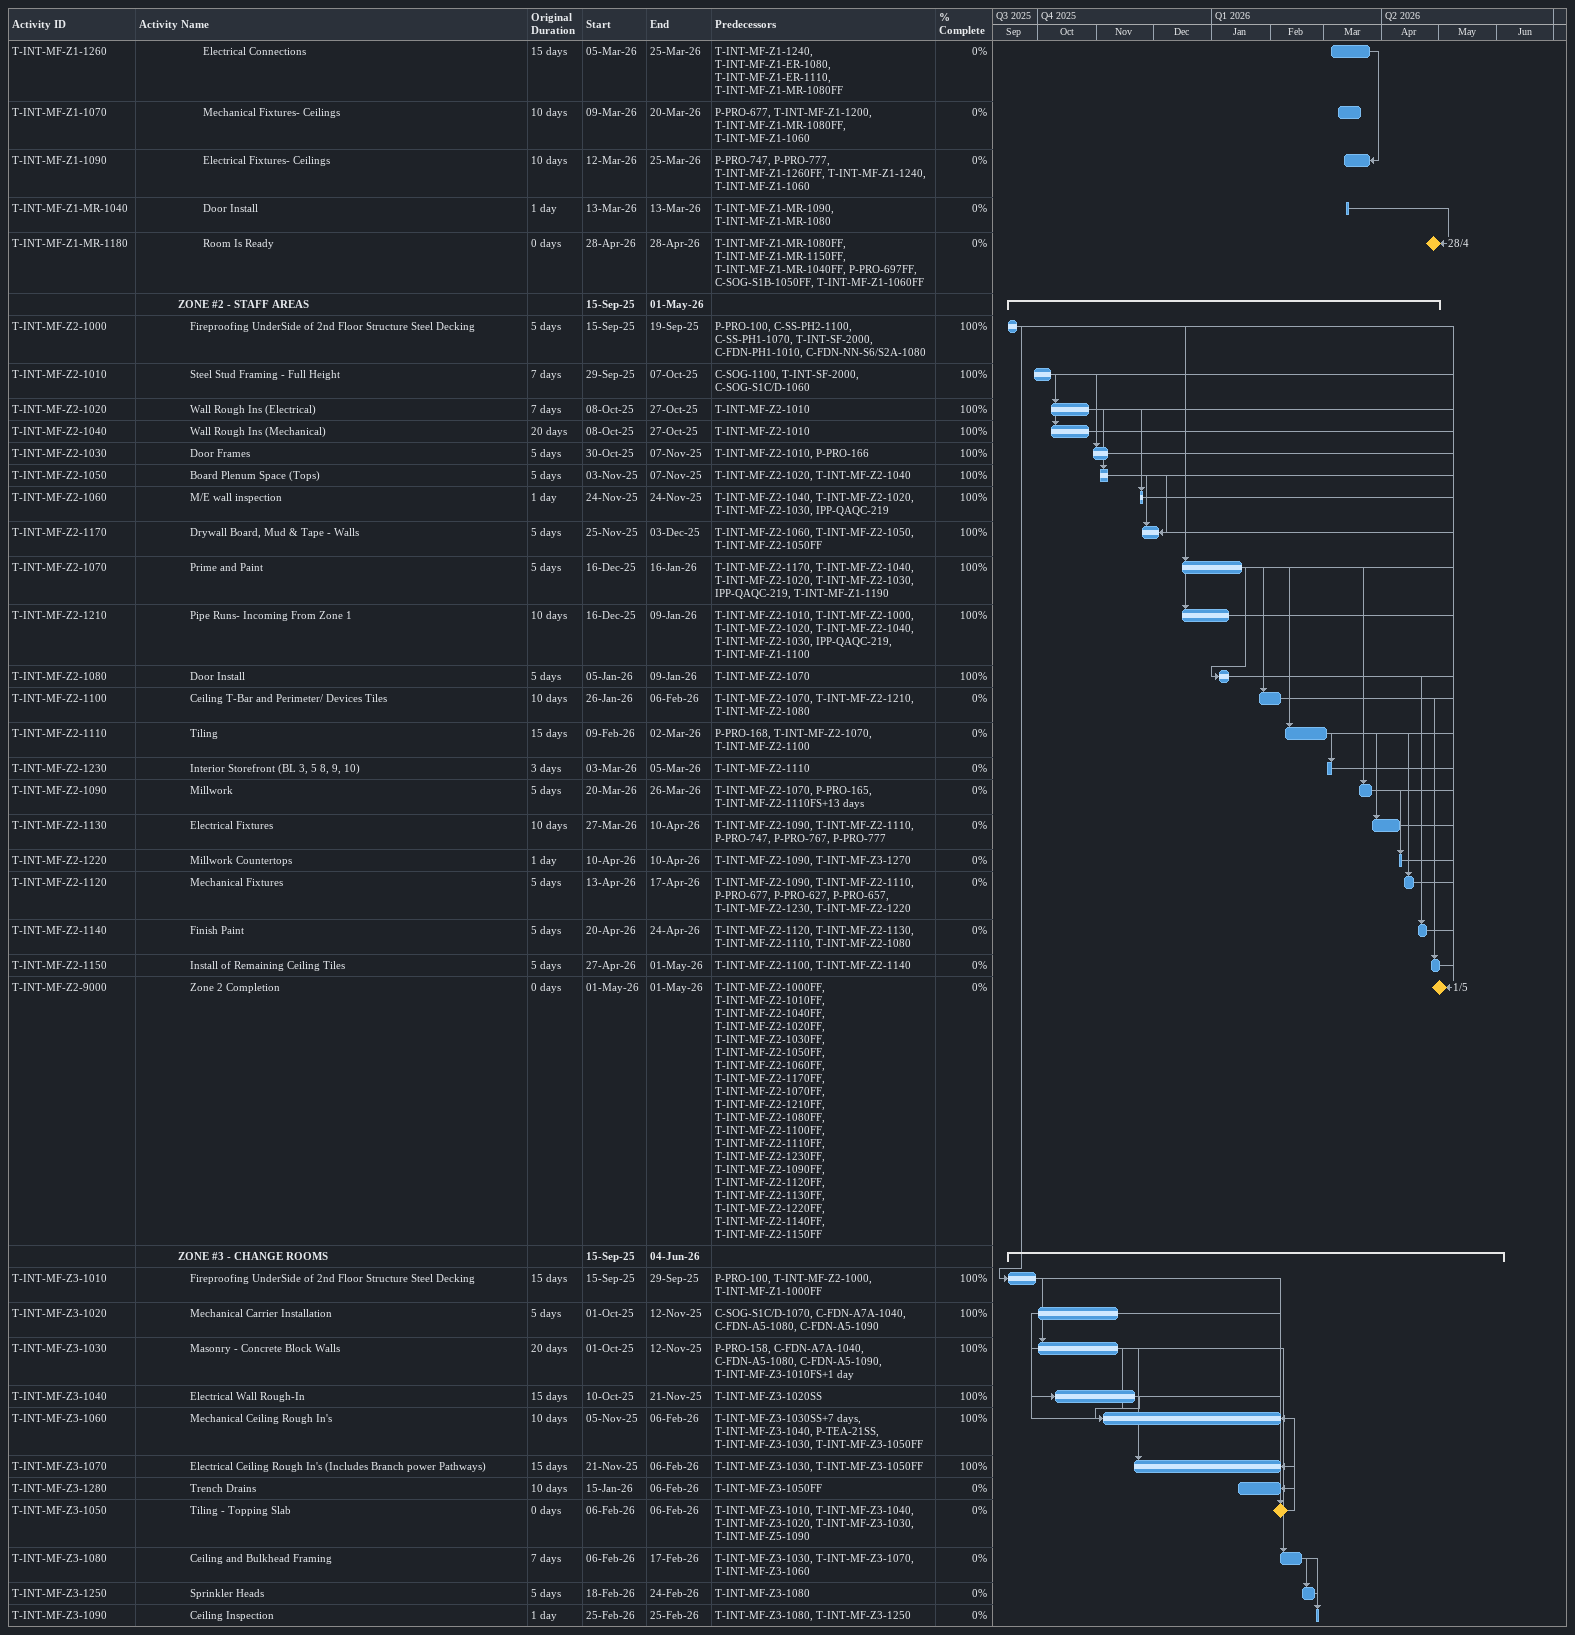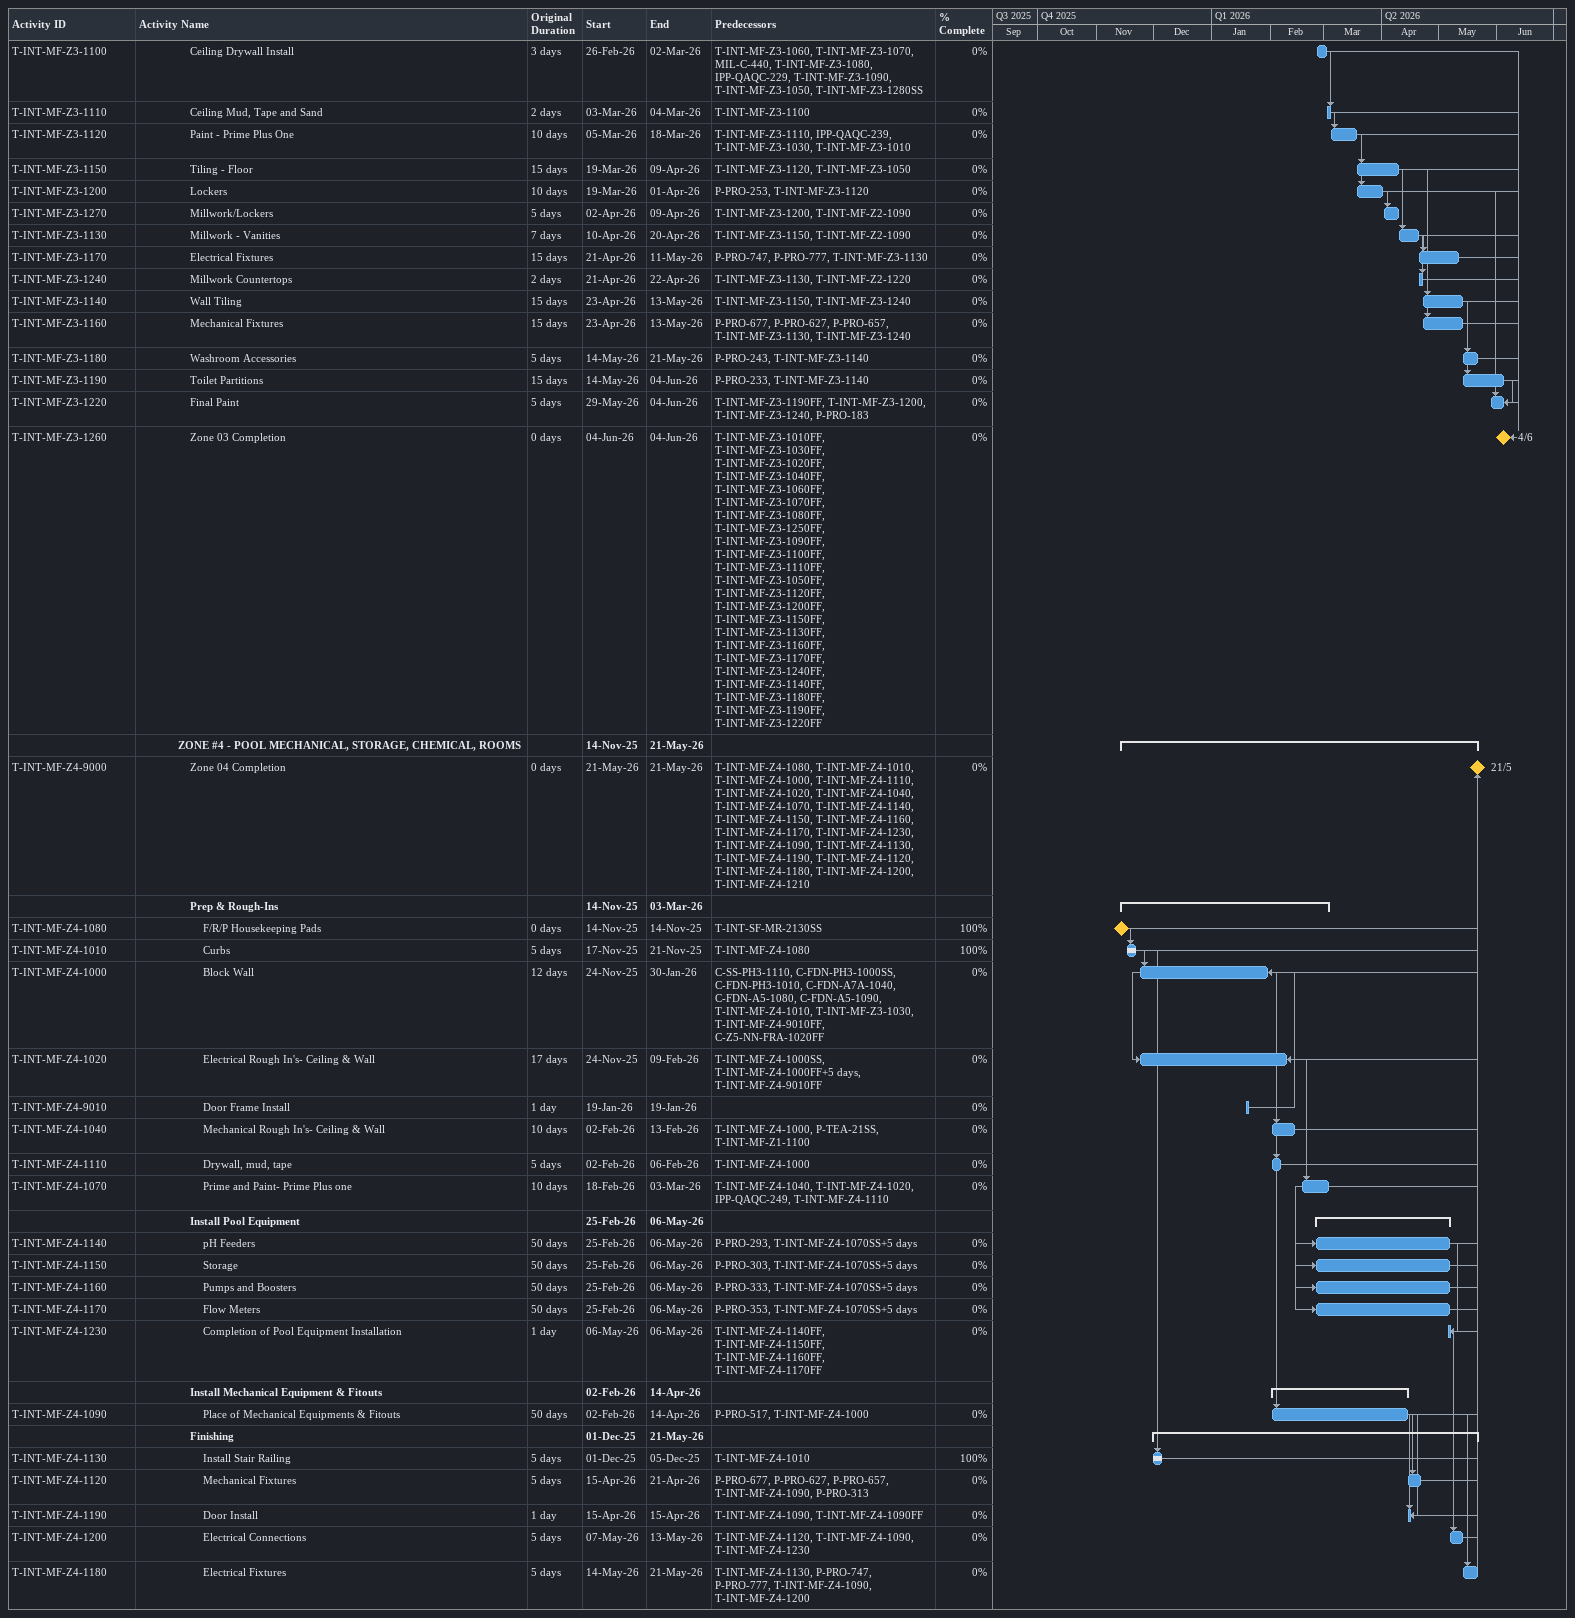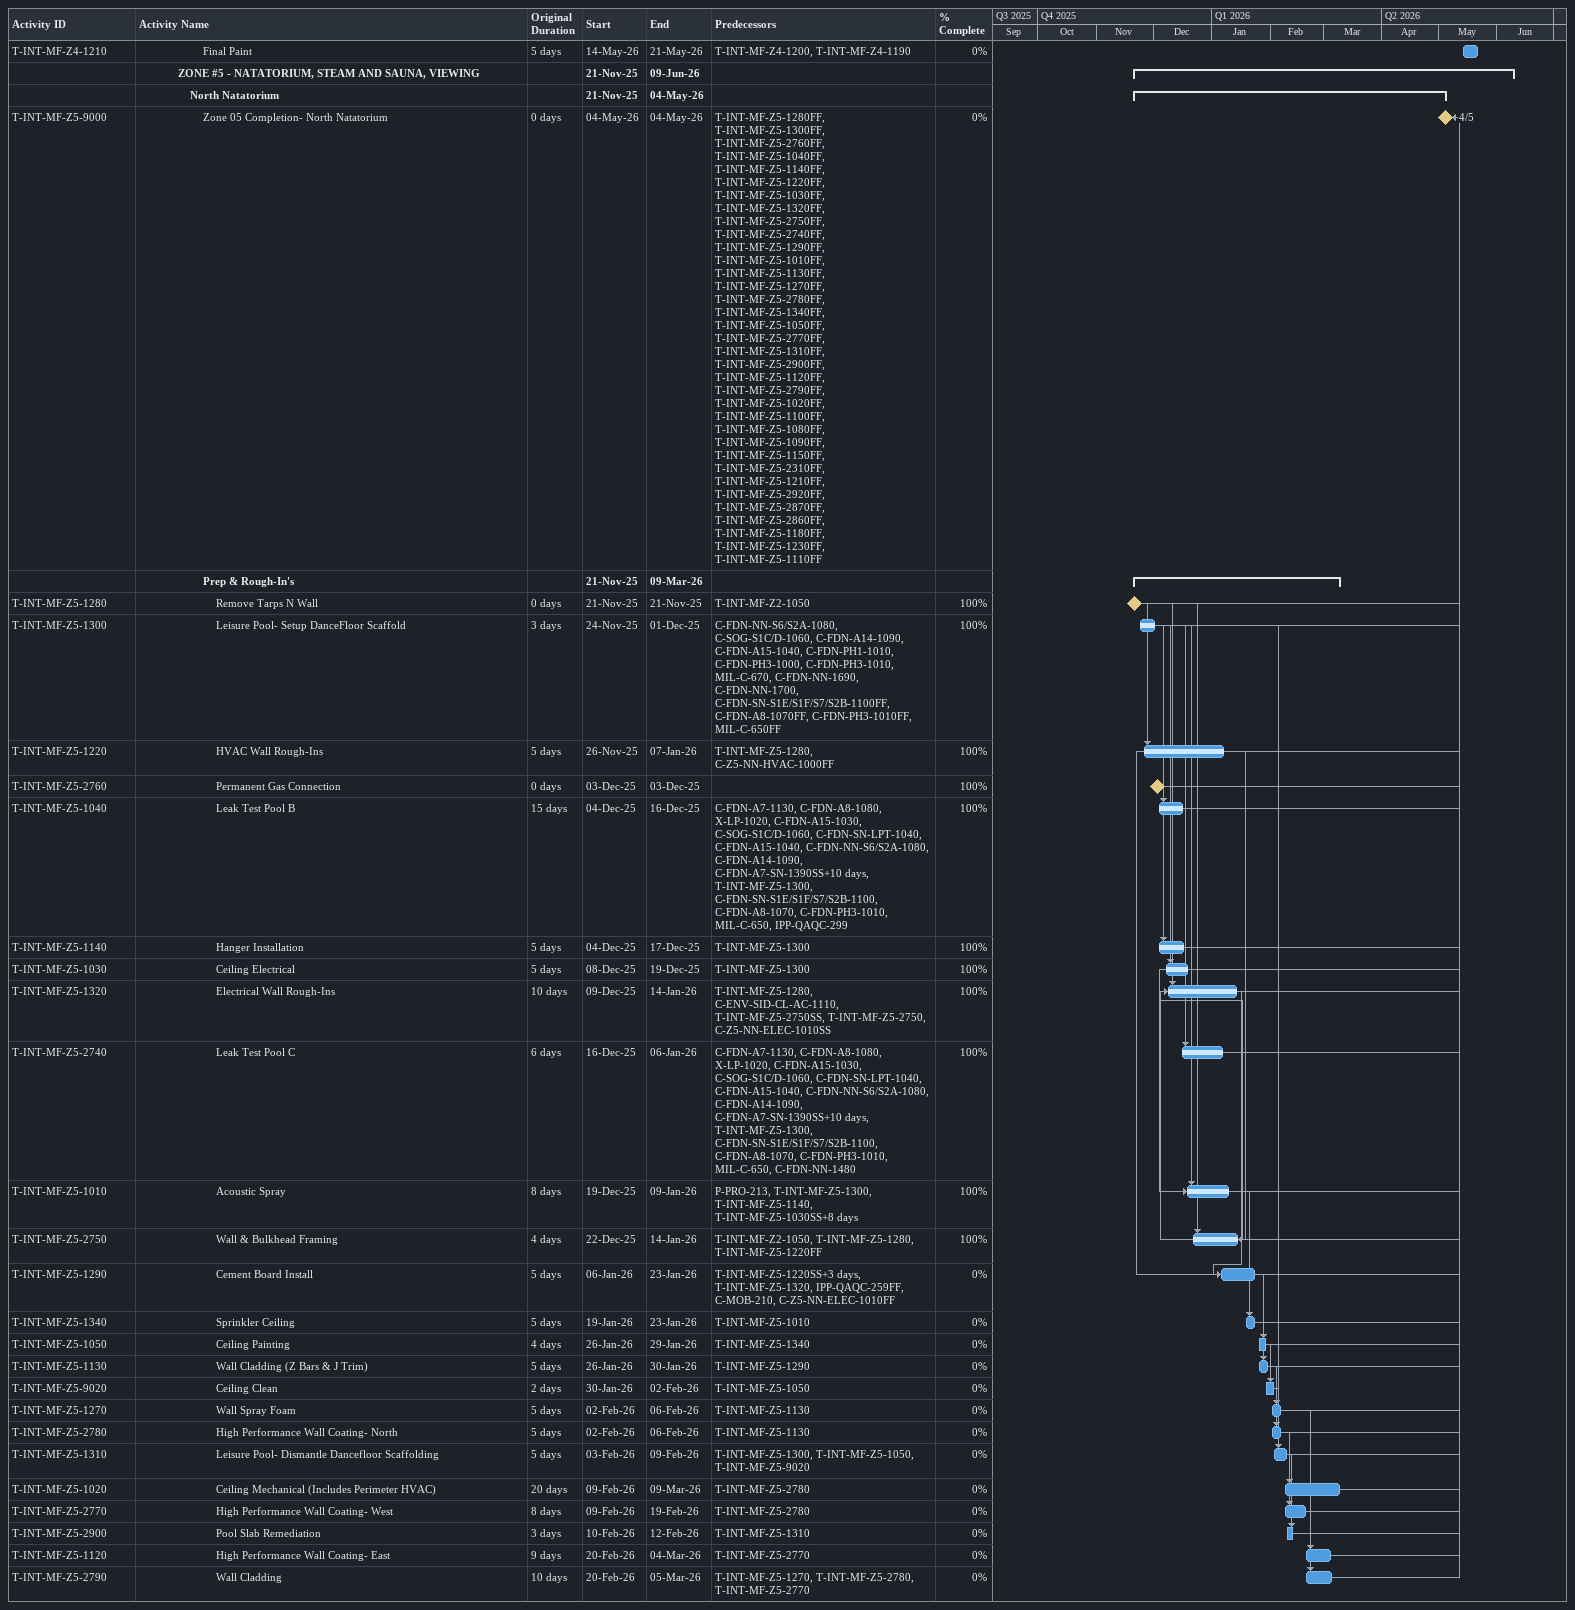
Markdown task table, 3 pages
| ID | Level | Task | Original duration | Start | Finish | Predecessors | % complete |
|---|---|---|---|---|---|---|---|
| T-INT-MF-Z1-1260 | 6 | Electrical Connections | 15d | 2026-03-05 | 2026-03-25 | T-INT-MF-Z1-1240, T-INT-MF-Z1-ER-1080, T-INT-MF-Z1-ER-1110, T-INT-MF-Z1-MR-1080FF | 0 |
| T-INT-MF-Z1-1070 | 6 | Mechanical Fixtures- Ceilings | 10d | 2026-03-09 | 2026-03-20 | P-PRO-677, T-INT-MF-Z1-1200, T-INT-MF-Z1-MR-1080FF, T-INT-MF-Z1-1060 | 0 |
| T-INT-MF-Z1-1090 | 6 | Electrical Fixtures- Ceilings | 10d | 2026-03-12 | 2026-03-25 | P-PRO-747, P-PRO-777, T-INT-MF-Z1-1260FF, T-INT-MF-Z1-1240, T-INT-MF-Z1-1060 | 0 |
| T-INT-MF-Z1-MR-1040 | 6 | Door Install | 1d | 2026-03-13 | 2026-03-13 | T-INT-MF-Z1-MR-1090, T-INT-MF-Z1-MR-1080 | 0 |
| T-INT-MF-Z1-MR-1180 | 6 | Room Is Ready | 0d | 2026-04-28 | 2026-04-28 | T-INT-MF-Z1-MR-1080FF, T-INT-MF-Z1-MR-1150FF, T-INT-MF-Z1-MR-1040FF, P-PRO-697FF, C-SOG-S1B-1050FF, T-INT-MF-Z1-1060FF | 0 |
|  | 4 | **ZONE #2 - STAFF AREAS** |  | 2025-09-15 | 2026-05-01 |  |  |
| T-INT-MF-Z2-1000 | 5 | Fireproofing UnderSide of 2nd Floor Structure Steel Decking | 5d | 2025-09-15 | 2025-09-19 | P-PRO-100, C-SS-PH2-1100, C-SS-PH1-1070, T-INT-SF-2000, C-FDN-PH1-1010, C-FDN-NN-S6/S2A-1080 | 100 |
| T-INT-MF-Z2-1010 | 5 | Steel Stud Framing - Full Height | 7d | 2025-09-29 | 2025-10-07 | C-SOG-1100, T-INT-SF-2000, C-SOG-S1C/D-1060 | 100 |
| T-INT-MF-Z2-1020 | 5 | Wall Rough Ins (Electrical) | 7d | 2025-10-08 | 2025-10-27 | T-INT-MF-Z2-1010 | 100 |
| T-INT-MF-Z2-1040 | 5 | Wall Rough Ins (Mechanical) | 20d | 2025-10-08 | 2025-10-27 | T-INT-MF-Z2-1010 | 100 |
| T-INT-MF-Z2-1030 | 5 | Door Frames | 5d | 2025-10-30 | 2025-11-07 | T-INT-MF-Z2-1010, P-PRO-166 | 100 |
| T-INT-MF-Z2-1050 | 5 | Board Plenum Space (Tops) | 5d | 2025-11-03 | 2025-11-07 | T-INT-MF-Z2-1020, T-INT-MF-Z2-1040 | 100 |
| T-INT-MF-Z2-1060 | 5 | M/E wall inspection | 1d | 2025-11-24 | 2025-11-24 | T-INT-MF-Z2-1040, T-INT-MF-Z2-1020, T-INT-MF-Z2-1030, IPP-QAQC-219 | 100 |
| T-INT-MF-Z2-1170 | 5 | Drywall Board, Mud & Tape - Walls | 5d | 2025-11-25 | 2025-12-03 | T-INT-MF-Z2-1060, T-INT-MF-Z2-1050, T-INT-MF-Z2-1050FF | 100 |
| T-INT-MF-Z2-1070 | 5 | Prime and Paint | 5d | 2025-12-16 | 2026-01-16 | T-INT-MF-Z2-1170, T-INT-MF-Z2-1040, T-INT-MF-Z2-1020, T-INT-MF-Z2-1030, IPP-QAQC-219, T-INT-MF-Z1-1190 | 100 |
| T-INT-MF-Z2-1210 | 5 | Pipe Runs- Incoming From Zone 1 | 10d | 2025-12-16 | 2026-01-09 | T-INT-MF-Z2-1010, T-INT-MF-Z2-1000, T-INT-MF-Z2-1020, T-INT-MF-Z2-1040, T-INT-MF-Z2-1030, IPP-QAQC-219, T-INT-MF-Z1-1100 | 100 |
| T-INT-MF-Z2-1080 | 5 | Door Install | 5d | 2026-01-05 | 2026-01-09 | T-INT-MF-Z2-1070 | 100 |
| T-INT-MF-Z2-1100 | 5 | Ceiling T-Bar and Perimeter/ Devices Tiles | 10d | 2026-01-26 | 2026-02-06 | T-INT-MF-Z2-1070, T-INT-MF-Z2-1210, T-INT-MF-Z2-1080 | 0 |
| T-INT-MF-Z2-1110 | 5 | Tiling | 15d | 2026-02-09 | 2026-03-02 | P-PRO-168, T-INT-MF-Z2-1070, T-INT-MF-Z2-1100 | 0 |
| T-INT-MF-Z2-1230 | 5 | Interior Storefront (BL 3, 5 8, 9, 10) | 3d | 2026-03-03 | 2026-03-05 | T-INT-MF-Z2-1110 | 0 |
| T-INT-MF-Z2-1090 | 5 | Millwork | 5d | 2026-03-20 | 2026-03-26 | T-INT-MF-Z2-1070, P-PRO-165, T-INT-MF-Z2-1110FS+13d | 0 |
| T-INT-MF-Z2-1130 | 5 | Electrical Fixtures | 10d | 2026-03-27 | 2026-04-10 | T-INT-MF-Z2-1090, T-INT-MF-Z2-1110, P-PRO-747, P-PRO-767, P-PRO-777 | 0 |
| T-INT-MF-Z2-1220 | 5 | Millwork Countertops | 1d | 2026-04-10 | 2026-04-10 | T-INT-MF-Z2-1090, T-INT-MF-Z3-1270 | 0 |
| T-INT-MF-Z2-1120 | 5 | Mechanical Fixtures | 5d | 2026-04-13 | 2026-04-17 | T-INT-MF-Z2-1090, T-INT-MF-Z2-1110, P-PRO-677, P-PRO-627, P-PRO-657, T-INT-MF-Z2-1230, T-INT-MF-Z2-1220 | 0 |
| T-INT-MF-Z2-1140 | 5 | Finish Paint | 5d | 2026-04-20 | 2026-04-24 | T-INT-MF-Z2-1120, T-INT-MF-Z2-1130, T-INT-MF-Z2-1110, T-INT-MF-Z2-1080 | 0 |
| T-INT-MF-Z2-1150 | 5 | Install of Remaining Ceiling Tiles | 5d | 2026-04-27 | 2026-05-01 | T-INT-MF-Z2-1100, T-INT-MF-Z2-1140 | 0 |
| T-INT-MF-Z2-9000 | 5 | Zone 2 Completion | 0d | 2026-05-01 | 2026-05-01 | T-INT-MF-Z2-1000FF, T-INT-MF-Z2-1010FF, T-INT-MF-Z2-1040FF, T-INT-MF-Z2-1020FF, T-INT-MF-Z2-1030FF, T-INT-MF-Z2-1050FF, T-INT-MF-Z2-1060FF, T-INT-MF-Z2-1170FF, T-INT-MF-Z2-1070FF, T-INT-MF-Z2-1210FF, T-INT-MF-Z2-1080FF, T-INT-MF-Z2-1100FF, T-INT-MF-Z2-1110FF, T-INT-MF-Z2-1230FF, T-INT-MF-Z2-1090FF, T-INT-MF-Z2-1120FF, T-INT-MF-Z2-1130FF, T-INT-MF-Z2-1220FF, T-INT-MF-Z2-1140FF, T-INT-MF-Z2-1150FF | 0 |
|  | 4 | **ZONE #3 - CHANGE ROOMS** |  | 2025-09-15 | 2026-06-04 |  |  |
| T-INT-MF-Z3-1010 | 5 | Fireproofing UnderSide of 2nd Floor Structure Steel Decking | 15d | 2025-09-15 | 2025-09-29 | P-PRO-100, T-INT-MF-Z2-1000, T-INT-MF-Z1-1000FF | 100 |
| T-INT-MF-Z3-1020 | 5 | Mechanical Carrier Installation | 5d | 2025-10-01 | 2025-11-12 | C-SOG-S1C/D-1070, C-FDN-A7A-1040, C-FDN-A5-1080, C-FDN-A5-1090 | 100 |
| T-INT-MF-Z3-1030 | 5 | Masonry - Concrete Block Walls | 20d | 2025-10-01 | 2025-11-12 | P-PRO-158, C-FDN-A7A-1040, C-FDN-A5-1080, C-FDN-A5-1090, T-INT-MF-Z3-1010FS+1d | 100 |
| T-INT-MF-Z3-1040 | 5 | Electrical Wall Rough-In | 15d | 2025-10-10 | 2025-11-21 | T-INT-MF-Z3-1020SS | 100 |
| T-INT-MF-Z3-1060 | 5 | Mechanical Ceiling Rough In's | 10d | 2025-11-05 | 2026-02-06 | T-INT-MF-Z3-1030SS+7d, T-INT-MF-Z3-1040, P-TEA-21SS, T-INT-MF-Z3-1030, T-INT-MF-Z3-1050FF | 100 |
| T-INT-MF-Z3-1070 | 5 | Electrical Ceiling Rough In's (Includes Branch power Pathways) | 15d | 2025-11-21 | 2026-02-06 | T-INT-MF-Z3-1030, T-INT-MF-Z3-1050FF | 100 |
| T-INT-MF-Z3-1280 | 5 | Trench Drains | 10d | 2026-01-15 | 2026-02-06 | T-INT-MF-Z3-1050FF | 0 |
| T-INT-MF-Z3-1050 | 5 | Tiling - Topping Slab | 0d | 2026-02-06 | 2026-02-06 | T-INT-MF-Z3-1010, T-INT-MF-Z3-1040, T-INT-MF-Z3-1020, T-INT-MF-Z3-1030, T-INT-MF-Z5-1090 | 0 |
| T-INT-MF-Z3-1080 | 5 | Ceiling and Bulkhead Framing | 7d | 2026-02-06 | 2026-02-17 | T-INT-MF-Z3-1030, T-INT-MF-Z3-1070, T-INT-MF-Z3-1060 | 0 |
| T-INT-MF-Z3-1250 | 5 | Sprinkler Heads | 5d | 2026-02-18 | 2026-02-24 | T-INT-MF-Z3-1080 | 0 |
| T-INT-MF-Z3-1090 | 5 | Ceiling Inspection | 1d | 2026-02-25 | 2026-02-25 | T-INT-MF-Z3-1080, T-INT-MF-Z3-1250 | 0 |
| T-INT-MF-Z3-1100 | 5 | Ceiling Drywall Install | 3d | 2026-02-26 | 2026-03-02 | T-INT-MF-Z3-1060, T-INT-MF-Z3-1070, MIL-C-440, T-INT-MF-Z3-1080, IPP-QAQC-229, T-INT-MF-Z3-1090, T-INT-MF-Z3-1050, T-INT-MF-Z3-1280SS | 0 |
| T-INT-MF-Z3-1110 | 5 | Ceiling Mud, Tape and Sand | 2d | 2026-03-03 | 2026-03-04 | T-INT-MF-Z3-1100 | 0 |
| T-INT-MF-Z3-1120 | 5 | Paint - Prime Plus One | 10d | 2026-03-05 | 2026-03-18 | T-INT-MF-Z3-1110, IPP-QAQC-239, T-INT-MF-Z3-1030, T-INT-MF-Z3-1010 | 0 |
| T-INT-MF-Z3-1150 | 5 | Tiling - Floor | 15d | 2026-03-19 | 2026-04-09 | T-INT-MF-Z3-1120, T-INT-MF-Z3-1050 | 0 |
| T-INT-MF-Z3-1200 | 5 | Lockers | 10d | 2026-03-19 | 2026-04-01 | P-PRO-253, T-INT-MF-Z3-1120 | 0 |
| T-INT-MF-Z3-1270 | 5 | Millwork/Lockers | 5d | 2026-04-02 | 2026-04-09 | T-INT-MF-Z3-1200, T-INT-MF-Z2-1090 | 0 |
| T-INT-MF-Z3-1130 | 5 | Millwork - Vanities | 7d | 2026-04-10 | 2026-04-20 | T-INT-MF-Z3-1150, T-INT-MF-Z2-1090 | 0 |
| T-INT-MF-Z3-1170 | 5 | Electrical Fixtures | 15d | 2026-04-21 | 2026-05-11 | P-PRO-747, P-PRO-777, T-INT-MF-Z3-1130 | 0 |
| T-INT-MF-Z3-1240 | 5 | Millwork Countertops | 2d | 2026-04-21 | 2026-04-22 | T-INT-MF-Z3-1130, T-INT-MF-Z2-1220 | 0 |
| T-INT-MF-Z3-1140 | 5 | Wall Tiling | 15d | 2026-04-23 | 2026-05-13 | T-INT-MF-Z3-1150, T-INT-MF-Z3-1240 | 0 |
| T-INT-MF-Z3-1160 | 5 | Mechanical Fixtures | 15d | 2026-04-23 | 2026-05-13 | P-PRO-677, P-PRO-627, P-PRO-657, T-INT-MF-Z3-1130, T-INT-MF-Z3-1240 | 0 |
| T-INT-MF-Z3-1180 | 5 | Washroom Accessories | 5d | 2026-05-14 | 2026-05-21 | P-PRO-243, T-INT-MF-Z3-1140 | 0 |
| T-INT-MF-Z3-1190 | 5 | Toilet Partitions | 15d | 2026-05-14 | 2026-06-04 | P-PRO-233, T-INT-MF-Z3-1140 | 0 |
| T-INT-MF-Z3-1220 | 5 | Final Paint | 5d | 2026-05-29 | 2026-06-04 | T-INT-MF-Z3-1190FF, T-INT-MF-Z3-1200, T-INT-MF-Z3-1240, P-PRO-183 | 0 |
| T-INT-MF-Z3-1260 | 5 | Zone 03 Completion | 0d | 2026-06-04 | 2026-06-04 | T-INT-MF-Z3-1010FF, T-INT-MF-Z3-1030FF, T-INT-MF-Z3-1020FF, T-INT-MF-Z3-1040FF, T-INT-MF-Z3-1060FF, T-INT-MF-Z3-1070FF, T-INT-MF-Z3-1080FF, T-INT-MF-Z3-1250FF, T-INT-MF-Z3-1090FF, T-INT-MF-Z3-1100FF, T-INT-MF-Z3-1110FF, T-INT-MF-Z3-1050FF, T-INT-MF-Z3-1120FF, T-INT-MF-Z3-1200FF, T-INT-MF-Z3-1150FF, T-INT-MF-Z3-1130FF, T-INT-MF-Z3-1160FF, T-INT-MF-Z3-1170FF, T-INT-MF-Z3-1240FF, T-INT-MF-Z3-1140FF, T-INT-MF-Z3-1180FF, T-INT-MF-Z3-1190FF, T-INT-MF-Z3-1220FF | 0 |
|  | 4 | **ZONE #4 - POOL MECHANICAL, STORAGE, CHEMICAL, ROOMS** |  | 2025-11-14 | 2026-05-21 |  |  |
| T-INT-MF-Z4-9000 | 5 | Zone 04 Completion | 0d | 2026-05-21 | 2026-05-21 | T-INT-MF-Z4-1080, T-INT-MF-Z4-1010, T-INT-MF-Z4-1000, T-INT-MF-Z4-1110, T-INT-MF-Z4-1020, T-INT-MF-Z4-1040, T-INT-MF-Z4-1070, T-INT-MF-Z4-1140, T-INT-MF-Z4-1150, T-INT-MF-Z4-1160, T-INT-MF-Z4-1170, T-INT-MF-Z4-1230, T-INT-MF-Z4-1090, T-INT-MF-Z4-1130, T-INT-MF-Z4-1190, T-INT-MF-Z4-1120, T-INT-MF-Z4-1180, T-INT-MF-Z4-1200, T-INT-MF-Z4-1210 | 0 |
|  | 5 | **Prep & Rough-Ins** |  | 2025-11-14 | 2026-03-03 |  |  |
| T-INT-MF-Z4-1080 | 6 | F/R/P Housekeeping Pads | 0d | 2025-11-14 | 2025-11-14 | T-INT-SF-MR-2130SS | 100 |
| T-INT-MF-Z4-1010 | 6 | Curbs | 5d | 2025-11-17 | 2025-11-21 | T-INT-MF-Z4-1080 | 100 |
| T-INT-MF-Z4-1000 | 6 | Block Wall | 12d | 2025-11-24 | 2026-01-30 | C-SS-PH3-1110, C-FDN-PH3-1000SS, C-FDN-PH3-1010, C-FDN-A7A-1040, C-FDN-A5-1080, C-FDN-A5-1090, T-INT-MF-Z4-1010, T-INT-MF-Z3-1030, T-INT-MF-Z4-9010FF, C-Z5-NN-FRA-1020FF | 0 |
| T-INT-MF-Z4-1020 | 6 | Electrical Rough In's- Ceiling & Wall | 17d | 2025-11-24 | 2026-02-09 | T-INT-MF-Z4-1000SS, T-INT-MF-Z4-1000FF+5d, T-INT-MF-Z4-9010FF | 0 |
| T-INT-MF-Z4-9010 | 6 | Door Frame Install | 1d | 2026-01-19 | 2026-01-19 |  | 0 |
| T-INT-MF-Z4-1040 | 6 | Mechanical Rough In's- Ceiling & Wall | 10d | 2026-02-02 | 2026-02-13 | T-INT-MF-Z4-1000, P-TEA-21SS, T-INT-MF-Z1-1100 | 0 |
| T-INT-MF-Z4-1110 | 6 | Drywall, mud, tape | 5d | 2026-02-02 | 2026-02-06 | T-INT-MF-Z4-1000 | 0 |
| T-INT-MF-Z4-1070 | 6 | Prime and Paint- Prime Plus one | 10d | 2026-02-18 | 2026-03-03 | T-INT-MF-Z4-1040, T-INT-MF-Z4-1020, IPP-QAQC-249, T-INT-MF-Z4-1110 | 0 |
|  | 5 | **Install Pool Equipment** |  | 2026-02-25 | 2026-05-06 |  |  |
| T-INT-MF-Z4-1140 | 6 | pH Feeders | 50d | 2026-02-25 | 2026-05-06 | P-PRO-293, T-INT-MF-Z4-1070SS+5d | 0 |
| T-INT-MF-Z4-1150 | 6 | Storage | 50d | 2026-02-25 | 2026-05-06 | P-PRO-303, T-INT-MF-Z4-1070SS+5d | 0 |
| T-INT-MF-Z4-1160 | 6 | Pumps and Boosters | 50d | 2026-02-25 | 2026-05-06 | P-PRO-333, T-INT-MF-Z4-1070SS+5d | 0 |
| T-INT-MF-Z4-1170 | 6 | Flow Meters | 50d | 2026-02-25 | 2026-05-06 | P-PRO-353, T-INT-MF-Z4-1070SS+5d | 0 |
| T-INT-MF-Z4-1230 | 6 | Completion of Pool Equipment Installation | 1d | 2026-05-06 | 2026-05-06 | T-INT-MF-Z4-1140FF, T-INT-MF-Z4-1150FF, T-INT-MF-Z4-1160FF, T-INT-MF-Z4-1170FF | 0 |
|  | 5 | **Install Mechanical Equipment & Fitouts** |  | 2026-02-02 | 2026-04-14 |  |  |
| T-INT-MF-Z4-1090 | 6 | Place of Mechanical Equipments & Fitouts | 50d | 2026-02-02 | 2026-04-14 | P-PRO-517, T-INT-MF-Z4-1000 | 0 |
|  | 5 | **Finishing** |  | 2025-12-01 | 2026-05-21 |  |  |
| T-INT-MF-Z4-1130 | 6 | Install Stair Railing | 5d | 2025-12-01 | 2025-12-05 | T-INT-MF-Z4-1010 | 100 |
| T-INT-MF-Z4-1120 | 6 | Mechanical Fixtures | 5d | 2026-04-15 | 2026-04-21 | P-PRO-677, P-PRO-627, P-PRO-657, T-INT-MF-Z4-1090, P-PRO-313 | 0 |
| T-INT-MF-Z4-1190 | 6 | Door Install | 1d | 2026-04-15 | 2026-04-15 | T-INT-MF-Z4-1090, T-INT-MF-Z4-1090FF | 0 |
| T-INT-MF-Z4-1200 | 6 | Electrical Connections | 5d | 2026-05-07 | 2026-05-13 | T-INT-MF-Z4-1120, T-INT-MF-Z4-1090, T-INT-MF-Z4-1230 | 0 |
| T-INT-MF-Z4-1180 | 6 | Electrical Fixtures | 5d | 2026-05-14 | 2026-05-21 | T-INT-MF-Z4-1130, P-PRO-747, P-PRO-777, T-INT-MF-Z4-1090, T-INT-MF-Z4-1200 | 0 |
| T-INT-MF-Z4-1210 | 6 | Final Paint | 5d | 2026-05-14 | 2026-05-21 | T-INT-MF-Z4-1200, T-INT-MF-Z4-1190 | 0 |
|  | 4 | **ZONE #5 - NATATORIUM, STEAM AND SAUNA, VIEWING** |  | 2025-11-21 | 2026-06-09 |  |  |
|  | 5 | **North Natatorium** |  | 2025-11-21 | 2026-05-04 |  |  |
| T-INT-MF-Z5-9000 | 6 | Zone 05 Completion- North Natatorium | 0d | 2026-05-04 | 2026-05-04 | T-INT-MF-Z5-1280FF, T-INT-MF-Z5-1300FF, T-INT-MF-Z5-2760FF, T-INT-MF-Z5-1040FF, T-INT-MF-Z5-1140FF, T-INT-MF-Z5-1220FF, T-INT-MF-Z5-1030FF, T-INT-MF-Z5-1320FF, T-INT-MF-Z5-2750FF, T-INT-MF-Z5-2740FF, T-INT-MF-Z5-1290FF, T-INT-MF-Z5-1010FF, T-INT-MF-Z5-1130FF, T-INT-MF-Z5-1270FF, T-INT-MF-Z5-2780FF, T-INT-MF-Z5-1340FF, T-INT-MF-Z5-1050FF, T-INT-MF-Z5-2770FF, T-INT-MF-Z5-1310FF, T-INT-MF-Z5-2900FF, T-INT-MF-Z5-1120FF, T-INT-MF-Z5-2790FF, T-INT-MF-Z5-1020FF, T-INT-MF-Z5-1100FF, T-INT-MF-Z5-1080FF, T-INT-MF-Z5-1090FF, T-INT-MF-Z5-1150FF, T-INT-MF-Z5-2310FF, T-INT-MF-Z5-1210FF, T-INT-MF-Z5-2920FF, T-INT-MF-Z5-2870FF, T-INT-MF-Z5-2860FF, T-INT-MF-Z5-1180FF, T-INT-MF-Z5-1230FF, T-INT-MF-Z5-1110FF | 0 |
|  | 6 | **Prep & Rough-In's** |  | 2025-11-21 | 2026-03-09 |  |  |
| T-INT-MF-Z5-1280 | 7 | Remove Tarps N Wall | 0d | 2025-11-21 | 2025-11-21 | T-INT-MF-Z2-1050 | 100 |
| T-INT-MF-Z5-1300 | 7 | Leisure Pool- Setup DanceFloor Scaffold | 3d | 2025-11-24 | 2025-12-01 | C-FDN-NN-S6/S2A-1080, C-SOG-S1C/D-1060, C-FDN-A14-1090, C-FDN-A15-1040, C-FDN-PH1-1010, C-FDN-PH3-1000, C-FDN-PH3-1010, MIL-C-670, C-FDN-NN-1690, C-FDN-NN-1700, C-FDN-SN-S1E/S1F/S7/S2B-1100FF, C-FDN-A8-1070FF, C-FDN-PH3-1010FF, MIL-C-650FF | 100 |
| T-INT-MF-Z5-1220 | 7 | HVAC Wall Rough-Ins | 5d | 2025-11-26 | 2026-01-07 | T-INT-MF-Z5-1280, C-Z5-NN-HVAC-1000FF | 100 |
| T-INT-MF-Z5-2760 | 7 | Permanent Gas Connection | 0d | 2025-12-03 | 2025-12-03 |  | 100 |
| T-INT-MF-Z5-1040 | 7 | Leak Test Pool B | 15d | 2025-12-04 | 2025-12-16 | C-FDN-A7-1130, C-FDN-A8-1080, X-LP-1020, C-FDN-A15-1030, C-SOG-S1C/D-1060, C-FDN-SN-LPT-1040, C-FDN-A15-1040, C-FDN-NN-S6/S2A-1080, C-FDN-A14-1090, C-FDN-A7-SN-1390SS+10d, T-INT-MF-Z5-1300, C-FDN-SN-S1E/S1F/S7/S2B-1100, C-FDN-A8-1070, C-FDN-PH3-1010, MIL-C-650, IPP-QAQC-299 | 100 |
| T-INT-MF-Z5-1140 | 7 | Hanger Installation | 5d | 2025-12-04 | 2025-12-17 | T-INT-MF-Z5-1300 | 100 |
| T-INT-MF-Z5-1030 | 7 | Ceiling Electrical | 5d | 2025-12-08 | 2025-12-19 | T-INT-MF-Z5-1300 | 100 |
| T-INT-MF-Z5-1320 | 7 | Electrical Wall Rough-Ins | 10d | 2025-12-09 | 2026-01-14 | T-INT-MF-Z5-1280, C-ENV-SID-CL-AC-1110, T-INT-MF-Z5-2750SS, T-INT-MF-Z5-2750, C-Z5-NN-ELEC-1010SS | 100 |
| T-INT-MF-Z5-2740 | 7 | Leak Test Pool C | 6d | 2025-12-16 | 2026-01-06 | C-FDN-A7-1130, C-FDN-A8-1080, X-LP-1020, C-FDN-A15-1030, C-SOG-S1C/D-1060, C-FDN-SN-LPT-1040, C-FDN-A15-1040, C-FDN-NN-S6/S2A-1080, C-FDN-A14-1090, C-FDN-A7-SN-1390SS+10d, T-INT-MF-Z5-1300, C-FDN-SN-S1E/S1F/S7/S2B-1100, C-FDN-A8-1070, C-FDN-PH3-1010, MIL-C-650, C-FDN-NN-1480 | 100 |
| T-INT-MF-Z5-1010 | 7 | Acoustic Spray | 8d | 2025-12-19 | 2026-01-09 | P-PRO-213, T-INT-MF-Z5-1300, T-INT-MF-Z5-1140, T-INT-MF-Z5-1030SS+8d | 100 |
| T-INT-MF-Z5-2750 | 7 | Wall & Bulkhead Framing | 4d | 2025-12-22 | 2026-01-14 | T-INT-MF-Z2-1050, T-INT-MF-Z5-1280, T-INT-MF-Z5-1220FF | 100 |
| T-INT-MF-Z5-1290 | 7 | Cement Board Install | 5d | 2026-01-06 | 2026-01-23 | T-INT-MF-Z5-1220SS+3d, T-INT-MF-Z5-1320, IPP-QAQC-259FF, C-MOB-210, C-Z5-NN-ELEC-1010FF | 0 |
| T-INT-MF-Z5-1340 | 7 | Sprinkler Ceiling | 5d | 2026-01-19 | 2026-01-23 | T-INT-MF-Z5-1010 | 0 |
| T-INT-MF-Z5-1050 | 7 | Ceiling Painting | 4d | 2026-01-26 | 2026-01-29 | T-INT-MF-Z5-1340 | 0 |
| T-INT-MF-Z5-1130 | 7 | Wall Cladding (Z Bars & J Trim) | 5d | 2026-01-26 | 2026-01-30 | T-INT-MF-Z5-1290 | 0 |
| T-INT-MF-Z5-9020 | 7 | Ceiling Clean | 2d | 2026-01-30 | 2026-02-02 | T-INT-MF-Z5-1050 | 0 |
| T-INT-MF-Z5-1270 | 7 | Wall Spray Foam | 5d | 2026-02-02 | 2026-02-06 | T-INT-MF-Z5-1130 | 0 |
| T-INT-MF-Z5-2780 | 7 | High Performance Wall Coating- North | 5d | 2026-02-02 | 2026-02-06 | T-INT-MF-Z5-1130 | 0 |
| T-INT-MF-Z5-1310 | 7 | Leisure Pool- Dismantle Dancefloor Scaffolding | 5d | 2026-02-03 | 2026-02-09 | T-INT-MF-Z5-1300, T-INT-MF-Z5-1050, T-INT-MF-Z5-9020 | 0 |
| T-INT-MF-Z5-1020 | 7 | Ceiling Mechanical (Includes Perimeter HVAC) | 20d | 2026-02-09 | 2026-03-09 | T-INT-MF-Z5-2780 | 0 |
| T-INT-MF-Z5-2770 | 7 | High Performance Wall Coating- West | 8d | 2026-02-09 | 2026-02-19 | T-INT-MF-Z5-2780 | 0 |
| T-INT-MF-Z5-2900 | 7 | Pool Slab Remediation | 3d | 2026-02-10 | 2026-02-12 | T-INT-MF-Z5-1310 | 0 |
| T-INT-MF-Z5-1120 | 7 | High Performance Wall Coating- East | 9d | 2026-02-20 | 2026-03-04 | T-INT-MF-Z5-2770 | 0 |
| T-INT-MF-Z5-2790 | 7 | Wall Cladding | 10d | 2026-02-20 | 2026-03-05 | T-INT-MF-Z5-1270, T-INT-MF-Z5-2780, T-INT-MF-Z5-2770 | 0 |
